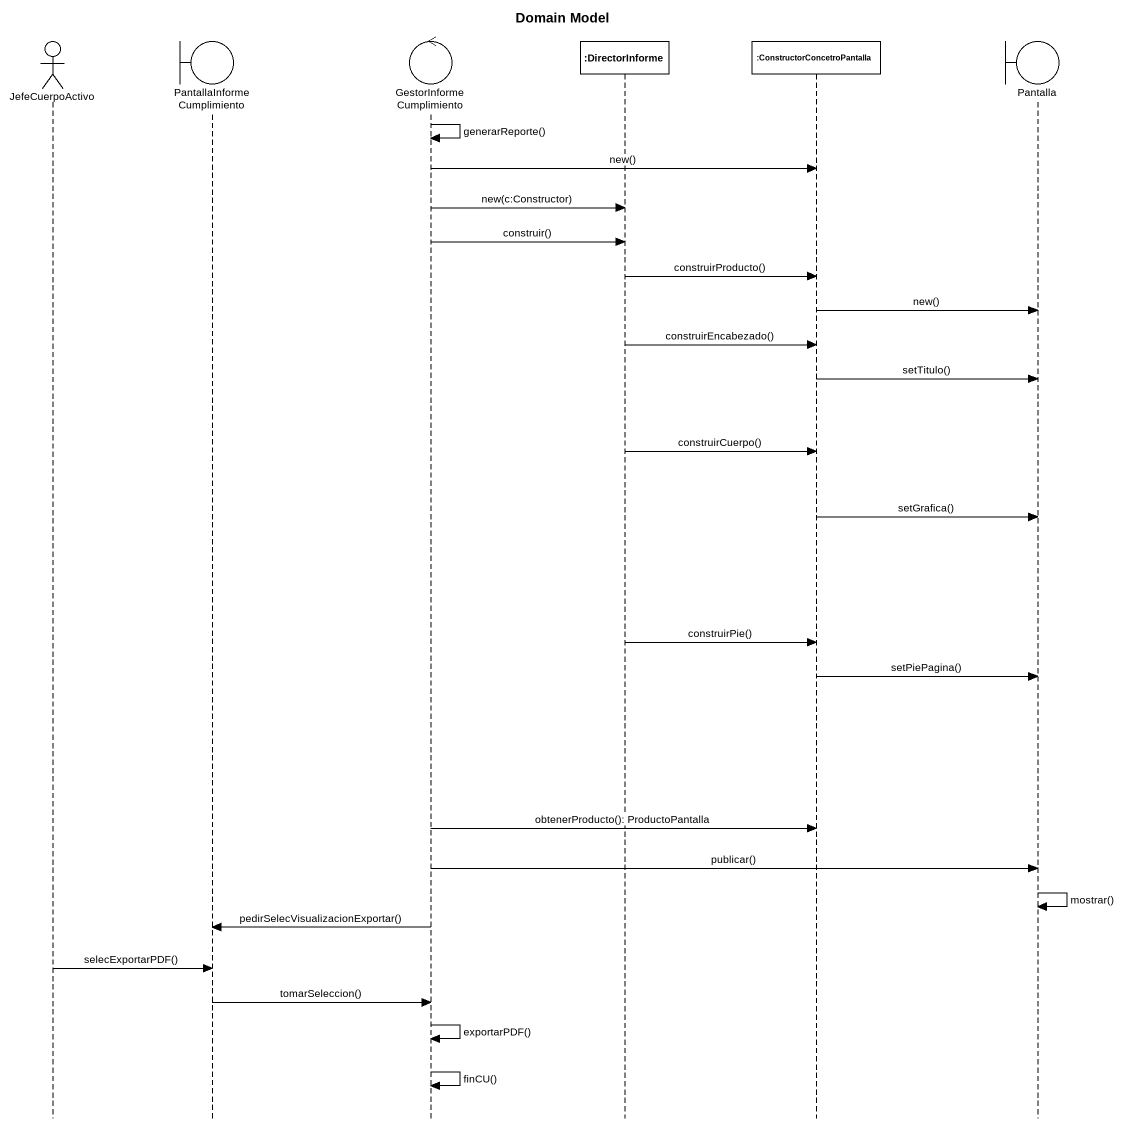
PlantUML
@startuml
title Domain Model
hide footbox
actor JefeCuerpoActivo
boundary PantallaInformeCumplimiento
control GestorInformeCumplimiento
participant ":DirectorInforme" as DirectorInforme
participant ":ConstructorConcetroPantalla" as ConstructorConcetroPantalla
boundary Pantalla

GestorInformeCumplimiento -> GestorInformeCumplimiento : generarReporte()
GestorInformeCumplimiento -> ConstructorConcetroPantalla : new()
GestorInformeCumplimiento -> DirectorInforme : new(c:Constructor)
GestorInformeCumplimiento -> DirectorInforme : construir()
DirectorInforme -> ConstructorConcetroPantalla : construirProducto()
ConstructorConcetroPantalla -> Pantalla : new()
DirectorInforme -> ConstructorConcetroPantalla : construirEncabezado()
ConstructorConcetroPantalla -> Pantalla : setTitulo()
DirectorInforme -> ConstructorConcetroPantalla : construirCuerpo()
ConstructorConcetroPantalla -> Pantalla : setGrafica()
DirectorInforme -> ConstructorConcetroPantalla : construirPie()
ConstructorConcetroPantalla -> Pantalla : setPiePagina()
GestorInformeCumplimiento -> ConstructorConcetroPantalla : obtenerProducto(): ProductoPantalla
GestorInformeCumplimiento -> Pantalla : publicar()
Pantalla -> Pantalla : mostrar()
GestorInformeCumplimiento -> PantallaInformeCumplimiento : pedirSelecVisualizacionExportar()
JefeCuerpoActivo -> PantallaInformeCumplimiento : selecExportarPDF()
PantallaInformeCumplimiento -> GestorInformeCumplimiento : tomarSeleccion()
GestorInformeCumplimiento -> GestorInformeCumplimiento : exportarPDF()
GestorInformeCumplimiento -> GestorInformeCumplimiento : finCU()
@enduml
